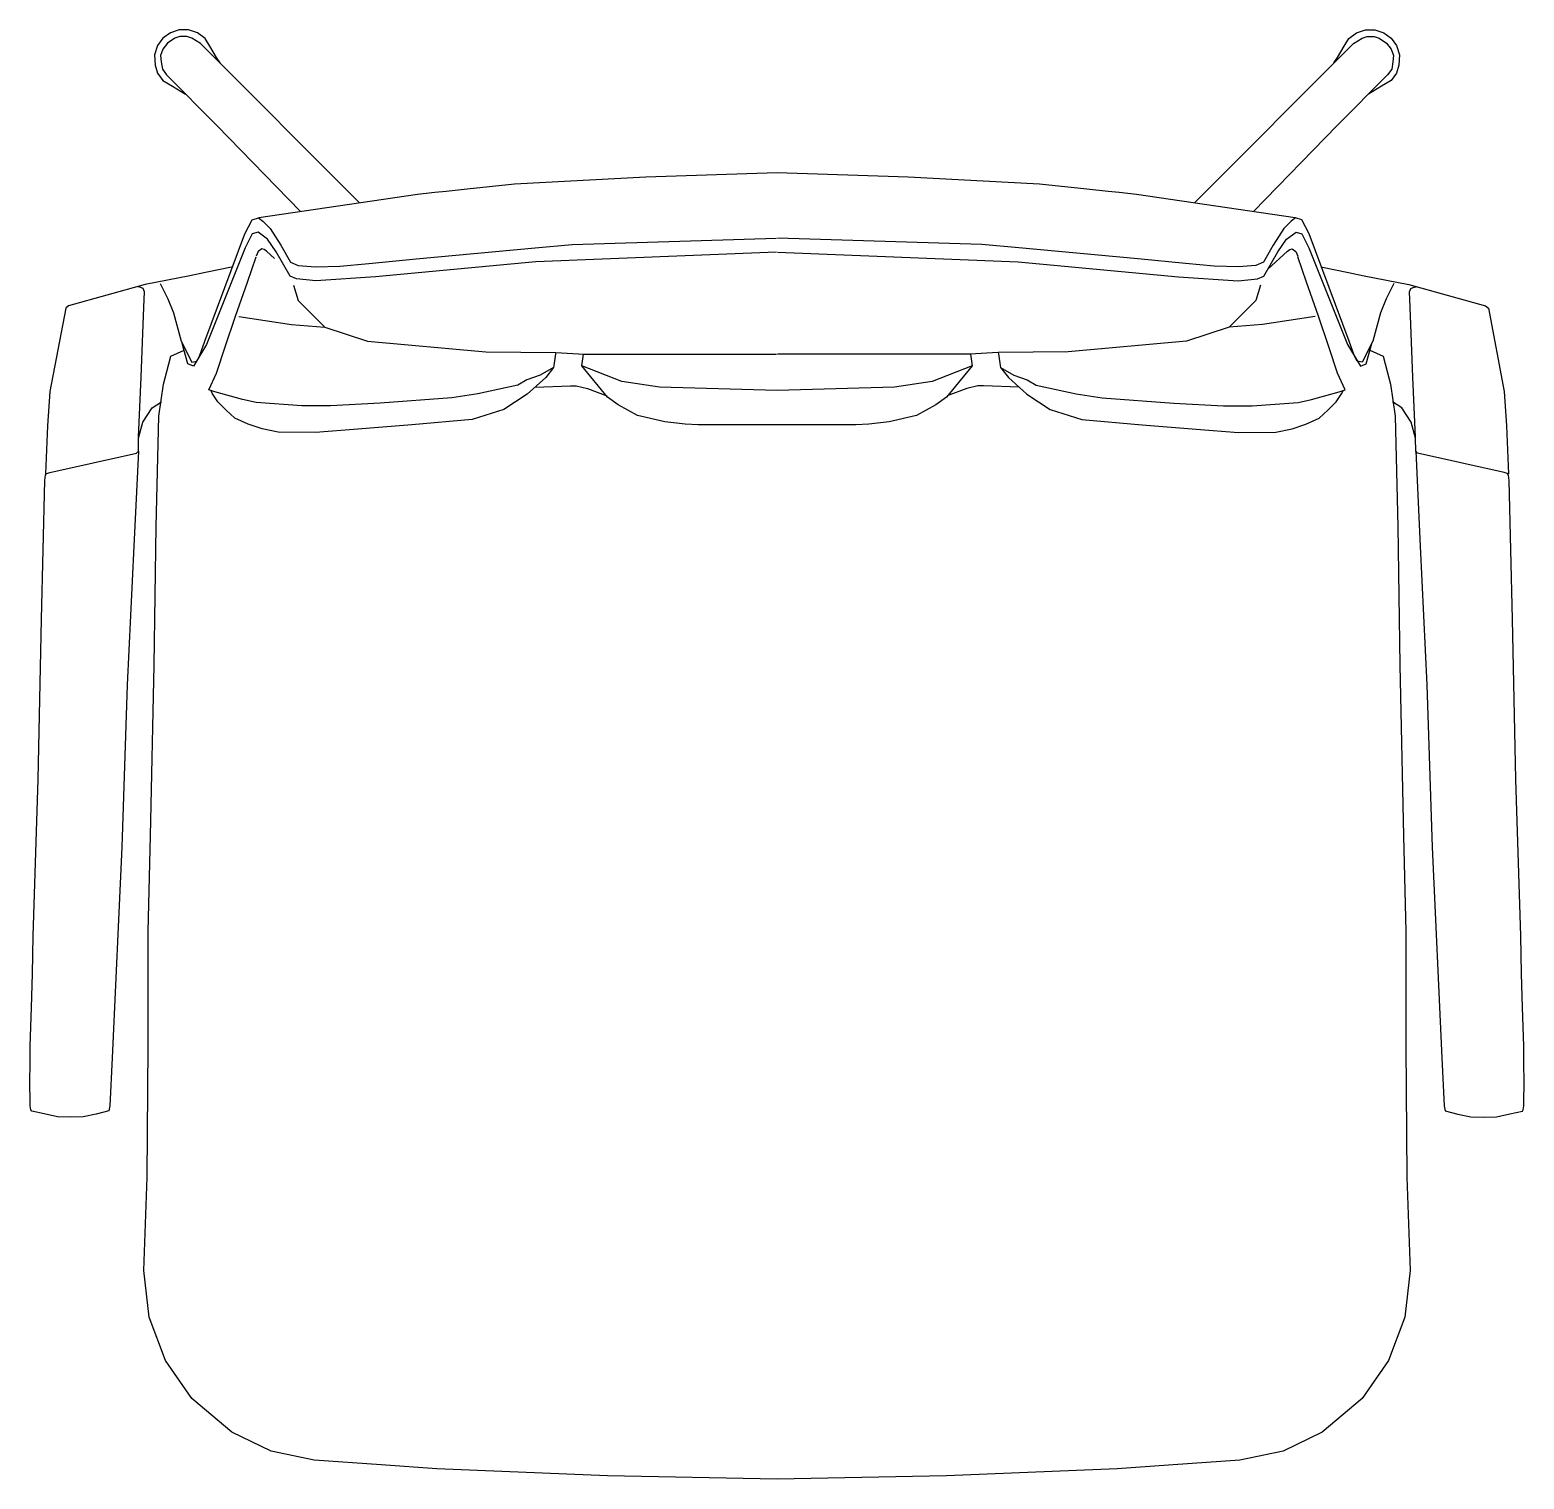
# Model space of a CAD drawing. Header units: inches. Extents: x -1805 to -919, y 1140 to 1766.
# Drawn here: x -1152.54 to -1134.54, y 1467.15 to 1484.6 of the extents above; entities that cross this region are included whole.
import ezdxf

# ---------------------------------------------------------------- set-up
doc = ezdxf.new("R2010")
doc.units = ezdxf.units.IN
doc.layers.add('I- Furniture', color=42, linetype='Continuous')

# ---------------------------------------------------------------- blocks, each defined once
blk = doc.blocks.new('Chair')
at = {"layer": 'I- Furniture', "elevation": 0}
for points in [[(-201.95124, 1576.52795), (-201.95607, 1576.53014), (-201.95761, 1576.53571), (-201.95879, 1576.54043), (-201.96054, 1576.55221), (-201.9615, 1576.59269), (-201.96219, 1576.64361), (-201.96362, 1576.70635), (-201.96442, 1576.74148), (-201.96442, 1576.78357), (-201.96475, 1576.83173), (-201.966, 1576.86609), (-201.9641, 1576.88323), (-201.95812, 1576.89913), (-201.94836, 1576.91307), (-201.93374, 1576.92547), (-201.91931, 1576.93235), (-201.90344, 1576.93575), (-201.87889, 1576.93746), (-201.85838, 1576.93889), (-201.79571, 1576.94148), (-201.73339, 1576.94267), (-201.67107, 1576.94148), (-201.6084, 1576.93889), (-201.58789, 1576.93746), (-201.56334, 1576.93575), (-201.54747, 1576.93235), (-201.53304, 1576.92547), (-201.51842, 1576.91307), (-201.50866, 1576.89913), (-201.50268, 1576.88323), (-201.50078, 1576.86609), (-201.50202, 1576.83173), (-201.50236, 1576.78357), (-201.50236, 1576.74148), (-201.50316, 1576.70635), (-201.50459, 1576.64361), (-201.50528, 1576.59269), (-201.50624, 1576.55221), (-201.50799, 1576.54043), (-201.50917, 1576.53571), (-201.51071, 1576.53014), (-201.51554, 1576.52795)], [(-201.96805, 1576.56506), (-201.96968, 1576.59988), (-201.9722, 1576.65084), (-201.97406, 1576.71053), (-201.97772, 1576.78784), (-201.97849, 1576.80551), (-201.97892, 1576.80739), (-201.98354, 1576.80859), (-201.98833, 1576.80953), (-201.99312, 1576.8097), (-201.99774, 1576.80953), (-202.00262, 1576.8085), (-202.00724, 1576.80748), (-202.00758, 1576.80696), (-202.00775, 1576.80551), (-202.00784, 1576.80371), (-202.0079, 1576.79744), (-202.00784, 1576.78908), (-202.00774, 1576.78362), (-202.0073, 1576.76938), (-202.00699, 1576.75705), (-202.00665, 1576.74308), (-202.00489, 1576.68567), (-202.00367, 1576.62672), (-202.00236, 1576.57584), (-202.00215, 1576.57388), (-202.00176, 1576.57327), (-202.00134, 1576.57306)], [(-201.49873, 1576.56506), (-201.4971, 1576.59988), (-201.49458, 1576.65084), (-201.49272, 1576.71053), (-201.48906, 1576.78784), (-201.48829, 1576.80551), (-201.48786, 1576.80739), (-201.48324, 1576.80859), (-201.47845, 1576.80953), (-201.47366, 1576.8097), (-201.46904, 1576.80953), (-201.46416, 1576.8085), (-201.45954, 1576.80748), (-201.4592, 1576.80696), (-201.45903, 1576.80551), (-201.45894, 1576.80371), (-201.45888, 1576.79744), (-201.45894, 1576.78908), (-201.45904, 1576.78362), (-201.45948, 1576.76938), (-201.45978, 1576.75705), (-201.46013, 1576.74308), (-201.46189, 1576.68567), (-201.46311, 1576.62672), (-201.46442, 1576.57584), (-201.46463, 1576.57388), (-201.46502, 1576.57327), (-201.46544, 1576.57306)], [(-201.93321, 1576.49726), (-201.94341, 1576.49942), (-201.94913, 1576.50054), (-201.96557, 1576.50379), (-201.99372, 1576.51157), (-201.99475, 1576.51252), (-202.00054, 1576.54304), (-202.00138, 1576.55569), (-202.00214, 1576.57331), (-202.00055, 1576.5728), (-201.96873, 1576.56574), (-201.96805, 1576.56506), (-201.96796, 1576.56026), (-201.96642, 1576.55436), (-201.96292, 1576.54914), (-201.95957, 1576.54693)], [(-201.53357, 1576.49726), (-201.52337, 1576.49942), (-201.51765, 1576.50054), (-201.50121, 1576.50379), (-201.47306, 1576.51157), (-201.47203, 1576.51252), (-201.46624, 1576.54304), (-201.4654, 1576.55569), (-201.46464, 1576.57331), (-201.46623, 1576.5728), (-201.49805, 1576.56574), (-201.49873, 1576.56506), (-201.49882, 1576.56026), (-201.50036, 1576.55436), (-201.50386, 1576.54914), (-201.50721, 1576.54693)], [(-201.96801, 1576.55984), (-201.96702, 1576.53782), (-201.96598, 1576.51217), (-201.96574, 1576.50653), (-201.96626, 1576.50526), (-201.96779, 1576.50469), (-201.96825, 1576.50469)], [(-201.49877, 1576.55984), (-201.49976, 1576.53782), (-201.5008, 1576.51217), (-201.50104, 1576.50653), (-201.50052, 1576.50526), (-201.49899, 1576.50469), (-201.49853, 1576.50469)], [(-201.81548, 1576.53425), (-201.81839, 1576.53797), (-201.82519, 1576.54409), (-201.83379, 1576.54965), (-201.84537, 1576.55337), (-201.86755, 1576.5554), (-201.88736, 1576.55694), (-201.90298, 1576.55811), (-201.91671, 1576.55808), (-201.92261, 1576.55684), (-201.92774, 1576.55513), (-201.93254, 1576.5529), (-201.93579, 1576.55), (-201.93884, 1576.54695), (-201.94084, 1576.54392), (-201.94135, 1576.54281)], [(-201.80512, 1576.53365), (-201.79565, 1576.5452), (-201.79177, 1576.54794), (-201.78466, 1576.55186), (-201.77466, 1576.55419), (-201.76713, 1576.55513), (-201.76234, 1576.55539), (-201.73339, 1576.55538), (-201.70444, 1576.55539), (-201.69965, 1576.55513), (-201.69212, 1576.55419), (-201.68212, 1576.55186), (-201.675, 1576.54794), (-201.67113, 1576.5452), (-201.66166, 1576.53365)], [(-201.6513, 1576.53425), (-201.64839, 1576.53797), (-201.64159, 1576.54409), (-201.63299, 1576.54965), (-201.6214, 1576.55337), (-201.59923, 1576.5554), (-201.57942, 1576.55694), (-201.5638, 1576.55811), (-201.55007, 1576.55808), (-201.54417, 1576.55684), (-201.53904, 1576.55513), (-201.53424, 1576.5529), (-201.53099, 1576.55), (-201.52794, 1576.54695), (-201.52594, 1576.54392), (-201.52543, 1576.54281)], [(-201.81469, 1576.52875), (-201.81476, 1576.5292), (-201.81536, 1576.53359), (-201.81548, 1576.53425), (-201.82044, 1576.53712), (-201.82532, 1576.53879), (-201.82857, 1576.54075), (-201.84329, 1576.54401), (-201.85283, 1576.54542), (-201.87918, 1576.54743), (-201.89745, 1576.54837), (-201.90798, 1576.54836), (-201.92482, 1576.54713), (-201.92976, 1576.54609), (-201.93998, 1576.54321), (-201.9421, 1576.54243), (-201.93937, 1576.5363), (-201.93613, 1576.52672), (-201.93233, 1576.51539), (-201.9279, 1576.50288), (-201.92478, 1576.49357)], [(-201.65209, 1576.52875), (-201.65202, 1576.5292), (-201.65142, 1576.53359), (-201.6513, 1576.53425), (-201.64634, 1576.53712), (-201.64146, 1576.53879), (-201.63821, 1576.54075), (-201.62349, 1576.54401), (-201.61395, 1576.54542), (-201.58759, 1576.54743), (-201.56933, 1576.54837), (-201.5588, 1576.54836), (-201.54196, 1576.54713), (-201.53702, 1576.54609), (-201.5268, 1576.54321), (-201.52468, 1576.54243), (-201.5274, 1576.5363), (-201.53065, 1576.52672), (-201.53445, 1576.51539), (-201.53888, 1576.50288), (-201.542, 1576.49357)], [(-201.80923, 1576.54103), (-201.80718, 1576.54103), (-201.80308, 1576.54201), (-201.79597, 1576.54465)], [(-201.80445, 1576.52932), (-201.80512, 1576.53365), (-201.79041, 1576.53938), (-201.77654, 1576.54144), (-201.73339, 1576.54272), (-201.69024, 1576.54144), (-201.67637, 1576.53938), (-201.66166, 1576.53365), (-201.66233, 1576.52932)], [(-201.65755, 1576.54103), (-201.6596, 1576.54103), (-201.6637, 1576.54201), (-201.67081, 1576.54465)], [(-201.82237, 1576.54155), (-201.80922, 1576.54103)], [(-201.64441, 1576.54155), (-201.65756, 1576.54103)], [(-201.95998, 1576.50347), (-201.95718, 1576.50909), (-201.95513, 1576.51414), (-201.9523, 1576.52458), (-201.94838, 1576.53227), (-201.94659, 1576.53199), (-201.94553, 1576.53015), (-201.94367, 1576.5246), (-201.92895, 1576.48522), (-201.92627, 1576.48006), (-201.92395, 1576.47924), (-201.92235, 1576.48046), (-201.91961, 1576.4832), (-201.91767, 1576.48624), (-201.91573, 1576.48938), (-201.91213, 1576.4956), (-201.90935, 1576.49679), (-201.90299, 1576.49731), (-201.89403, 1576.49704), (-201.88342, 1576.49602), (-201.86599, 1576.49434), (-201.82226, 1576.49034), (-201.80863, 1576.48907), (-201.73355, 1576.48676)], [(-201.73356, 1576.49193), (-201.82199, 1576.49551), (-201.88091, 1576.501), (-201.90281, 1576.50249), (-201.90995, 1576.50168), (-201.91224, 1576.50071), (-201.91737, 1576.49184), (-201.92054, 1576.48714), (-201.92408, 1576.4846), (-201.92618, 1576.48513), (-201.92877, 1576.49035), (-201.94298, 1576.52586), (-201.94781, 1576.5338), (-201.94991, 1576.53288), (-201.95192, 1576.52544)], [(-201.5068, 1576.50347), (-201.5096, 1576.50909), (-201.51165, 1576.51414), (-201.51447, 1576.52458), (-201.5184, 1576.53227), (-201.52019, 1576.53199), (-201.52125, 1576.53015), (-201.52311, 1576.5246), (-201.53783, 1576.48522), (-201.54051, 1576.48006), (-201.54283, 1576.47924), (-201.54443, 1576.48046), (-201.54717, 1576.4832), (-201.54911, 1576.48624), (-201.55105, 1576.48938), (-201.55464, 1576.4956), (-201.55742, 1576.49679), (-201.56379, 1576.49731), (-201.57275, 1576.49704), (-201.58336, 1576.49602), (-201.60078, 1576.49434), (-201.64452, 1576.49034), (-201.65815, 1576.48907), (-201.73323, 1576.48676)], [(-201.73322, 1576.49193), (-201.64479, 1576.49551), (-201.58587, 1576.501), (-201.56397, 1576.50249), (-201.55682, 1576.50168), (-201.55454, 1576.50071), (-201.54941, 1576.49184), (-201.54624, 1576.48714), (-201.5427, 1576.4846), (-201.5406, 1576.48513), (-201.53801, 1576.49035), (-201.5238, 1576.52586), (-201.51897, 1576.5338), (-201.51687, 1576.53288), (-201.51486, 1576.52544)], [(-201.91105, 1576.50404), (-201.90937, 1576.50963), (-201.89957, 1576.51943), (-201.88382, 1576.5246), (-201.84035, 1576.52856), (-201.81469, 1576.52875), (-201.80429, 1576.52933), (-201.76817, 1576.52933), (-201.73355, 1576.52933)], [(-201.55573, 1576.50404), (-201.55741, 1576.50963), (-201.56721, 1576.51943), (-201.58296, 1576.5246), (-201.62642, 1576.52856), (-201.65209, 1576.52875), (-201.66249, 1576.52933), (-201.6986, 1576.52933), (-201.73323, 1576.52933)], [(-201.93108, 1576.51558), (-201.91181, 1576.51848), (-201.89957, 1576.51943)], [(-201.5357, 1576.51558), (-201.55497, 1576.51848), (-201.56721, 1576.51943)], [(-201.91371, 1576.49818), (-201.92095, 1576.49151), (-201.92186, 1576.49098), (-201.92272, 1576.49071), (-201.92399, 1576.49162), (-201.92478, 1576.49338)], [(-201.54874, 1576.49418), (-201.54583, 1576.49151), (-201.54492, 1576.49098), (-201.54406, 1576.49071), (-201.54279, 1576.49162), (-201.542, 1576.49338)], [(-201.88675, 1576.47373), (-201.94525, 1576.41522), (-201.94838, 1576.41323), (-201.95017, 1576.41263), (-201.95277, 1576.41269), (-201.95467, 1576.41328), (-201.95735, 1576.41511), (-201.959, 1576.41735), (-201.95995, 1576.4197), (-201.95963, 1576.42196), (-201.95923, 1576.42461), (-201.9577, 1576.42672), (-201.93925, 1576.44541), (-201.90846, 1576.47693)], [(-201.54295, 1576.4792), (-201.60131, 1576.47059), (-201.60766, 1576.46991), (-201.61177, 1576.46946), (-201.61959, 1576.46862), (-201.63697, 1576.46675), (-201.68525, 1576.46425), (-201.73339, 1576.46261), (-201.78153, 1576.46425), (-201.82981, 1576.46675), (-201.84719, 1576.46862), (-201.85501, 1576.46946), (-201.85912, 1576.46991), (-201.86547, 1576.47059), (-201.92383, 1576.4792)], [(-201.58003, 1576.47373), (-201.52153, 1576.41522), (-201.5184, 1576.41323), (-201.5166, 1576.41263), (-201.51401, 1576.41269), (-201.51211, 1576.41328), (-201.50943, 1576.41511), (-201.50778, 1576.41735), (-201.50683, 1576.4197), (-201.50715, 1576.42196), (-201.50755, 1576.42461), (-201.50908, 1576.42672), (-201.52753, 1576.44541), (-201.55832, 1576.47693)], [(-201.93801, 1576.42232), (-201.93934, 1576.4204), (-201.94175, 1576.41622), (-201.94352, 1576.41337), (-201.94631, 1576.41134), (-201.94957, 1576.41025), (-201.95302, 1576.41024), (-201.95629, 1576.41129), (-201.95908, 1576.41331), (-201.96105, 1576.41603), (-201.96215, 1576.41938), (-201.96191, 1576.42314), (-201.96105, 1576.42608), (-201.95903, 1576.42886), (-201.95551, 1576.43089), (-201.9507, 1576.43388)], [(-201.52877, 1576.42232), (-201.52744, 1576.4204), (-201.52503, 1576.41622), (-201.52326, 1576.41337), (-201.52047, 1576.41134), (-201.51721, 1576.41025), (-201.51376, 1576.41024), (-201.51049, 1576.41129), (-201.5077, 1576.41331), (-201.50573, 1576.41603), (-201.50463, 1576.41938), (-201.50487, 1576.42314), (-201.50573, 1576.42608), (-201.50775, 1576.42886), (-201.51127, 1576.43089), (-201.51608, 1576.43388)]]:
    blk.add_lwpolyline(points, dxfattribs=at)

msp = doc.modelspace()

# ---------------------------------------------------------------- block references
at = {"layer": 'I- Furniture', "xscale": 32.78954261174279, "yscale": 32.78954261174279, "zscale": 32.78954261174279, "rotation": 180}
msp.add_blockref('Chair', (-7758.283, 53174.375, 0), dxfattribs=at)

doc.saveas('drawing.dxf')
